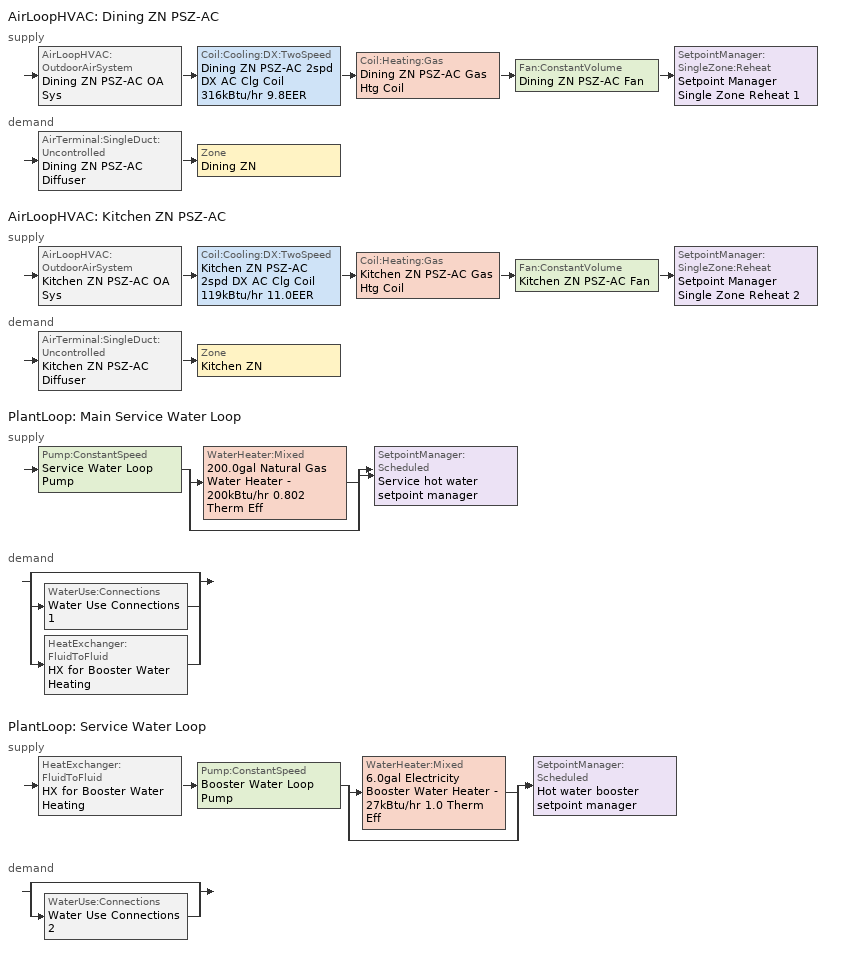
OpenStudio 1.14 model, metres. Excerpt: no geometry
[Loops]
AirLoopHVAC 'Dining ZN PSZ-AC'
 supply: AirLoopHVAC:OutdoorAirSystem 'Dining ZN PSZ-AC OA Sys' > Coil:Cooling:DX:TwoSpeed 'Dining ZN PSZ-AC 2spd DX AC Clg Coil 316kBtu/hr 9.8EER' > Coil:Heating:Gas 'Dining ZN PSZ-AC Gas Htg Coil' > Fan:ConstantVolume 'Dining ZN PSZ-AC Fan' > SetpointManager:SingleZone:Reheat 'Setpoint Manager Single Zone Reheat 1'
 demand: AirTerminal:SingleDuct:Uncontrolled 'Dining ZN PSZ-AC Diffuser' > Zone 'Dining ZN'
AirLoopHVAC 'Kitchen ZN PSZ-AC'
 supply: AirLoopHVAC:OutdoorAirSystem 'Kitchen ZN PSZ-AC OA Sys' > Coil:Cooling:DX:TwoSpeed 'Kitchen ZN PSZ-AC 2spd DX AC Clg Coil 119kBtu/hr 11.0EER' > Coil:Heating:Gas 'Kitchen ZN PSZ-AC Gas Htg Coil' > Fan:ConstantVolume 'Kitchen ZN PSZ-AC Fan' > SetpointManager:SingleZone:Reheat 'Setpoint Manager Single Zone Reheat 2'
 demand: AirTerminal:SingleDuct:Uncontrolled 'Kitchen ZN PSZ-AC Diffuser' > Zone 'Kitchen ZN'
PlantLoop 'Main Service Water Loop'
 supply: Pump:ConstantSpeed 'Service Water Loop Pump' > split
  | WaterHeater:Mixed '200.0gal Natural Gas Water Heater - 200kBtu/hr 0.802 Therm Eff'
  | bypass
  join > SetpointManager:Scheduled 'Service hot water setpoint manager'
 demand: split
  | bypass
  | WaterUse:Connections 'Water Use Connections 1'
  | HeatExchanger:FluidToFluid 'HX for Booster Water Heating'
PlantLoop 'Service Water Loop'
 supply: HeatExchanger:FluidToFluid 'HX for Booster Water Heating' > Pump:ConstantSpeed 'Booster Water Loop Pump' > split
  | WaterHeater:Mixed '6.0gal Electricity Booster Water Heater - 27kBtu/hr 1.0 Therm Eff'
  | bypass
  join > SetpointManager:Scheduled 'Hot water booster setpoint manager'
 demand: split
  | bypass
  | WaterUse:Connections 'Water Use Connections 2'
[Sizing:Zone] Zone Cooling Design Supply Air Temperature Input Method=SupplyAirTemperature; Zone Cooling Design Supply Air Temperature {C}=12.8; Zone Cooling Design Supply Air Temperature Difference {deltaC}=11.11; Zone Heating Design Supply Air Temperature Input Method=SupplyAirTemperature; Zone Heating Design Supply Air Temperature {C}=40; Zone Heating Design Supply Air Temperature Difference {deltaC}=11.11; Zone Cooling Design Supply Air Humidity Ratio {kg-H2O/kg-air}=0.0085; Zone Heating Design Supply Air Humidity Ratio {kg-H2O/kg-air}=0.008; Cooling Design Air Flow Method=DesignDayWithLimit; Heating Design Air Flow Method=DesignDay; Account for Dedicated Outdoor Air System=No; Dedicated Outdoor Air System Control Strategy=NeutralSupplyAir; Dedicated Outdoor Air Low Setpoint Temperature for Design {C}=autosize; Dedicated Outdoor Air High Setpoint Temperature for Design {C}=autosize
Name | Cooling Minimum Air Flow per Zone Floor Area {m3/s-m2}
Kitchen ZN | 0
Dining ZN | 0.00358118
[Zone equipment]
Kitchen ZN: Kitchen ZN PSZ-AC Diffuser, Kitchen ZN Exhaust Fan
Dining ZN: Dining ZN PSZ-AC Diffuser, Dining ZN Exhaust Fan
[AirLoopHVAC] Availability Schedule=RestaurantSitDown HVACOperationSchd; Design Supply Air Flow Rate {m3/s}=AutoSize
Name | Availability Manager
Dining ZN PSZ-AC | Availability Manager Night Cycle 1
Kitchen ZN PSZ-AC | Availability Manager Night Cycle 2
[Sizing:System] Type of Load to Size On=Sensible; Design Outdoor Air Flow Rate {m3/s}=Autosize; Minimum System Air Flow Ratio=1; Preheat Design Temperature {C}=7; Preheat Design Humidity Ratio {kg-H2O/kg-Air}=0.008; Precool Design Temperature {C}=12.8; Precool Design Humidity Ratio {kg-H2O/kg-Air}=0.008; Central Cooling Design Supply Air Temperature {C}=12.8; Central Heating Design Supply Air Temperature {C}=40; Sizing Option=Coincident; 100% Outdoor Air in Cooling=No; 100% Outdoor Air in Heating=No; Central Cooling Design Supply Air Humidity Ratio {kg-H2O/kg-Air}=0.0085; Central Heating Design Supply Air Humidity Ratio {kg-H2O/kg-Air}=0.008; Cooling Design Air Flow Method=DesignDay; Cooling Design Air Flow Rate {m3/s}=0; Heating Design Air Flow Method=DesignDay; Heating Design Air Flow Rate {m3/s}=0; System Outdoor Air Method=ZoneSum; Zone Maximum Outdoor Air Fraction=1; Cooling Supply Air Flow Rate Per Floor Area {m3/s-m2}=0.00996765; Cooling Fraction of Autosized Cooling Supply Air Flow Rate=1; Cooling Supply Air Flow Rate Per Unit Cooling Capacity {m3/s-W}=3.94755e-05; Heating Supply Air Flow Rate Per Floor Area {m3/s-m2}=0.00996765; Heating Fraction of Autosized Heating Supply Air Flow Rate=1; Heating Fraction of Autosized Cooling Supply Air Flow Rate=1; Heating Supply Air Flow Rate Per Unit Heating Capacity {m3/s-W}=3.15882e-05; Cooling Design Capacity Method=CoolingDesignCapacity; Cooling Design Capacity {W}=autosize; Cooling Design Capacity Per Floor Area {W/m2}=234.7; Fraction of Autosized Cooling Design Capacity=1; Heating Design Capacity Method=HeatingDesignCapacity; Heating Design Capacity {W}=autosize; Heating Design Capacity Per Floor Area {W/m2}=157; Fraction of Autosized Heating Design Capacity=1; Central Cooling Capacity Control Method=OnOff
Dining ZN PSZ-AC; Kitchen ZN PSZ-AC
[SetpointManager:SingleZone:Reheat] Minimum Supply Air Temperature {C}=10; Maximum Supply Air Temperature {C}=50
Name | Control Zone
Setpoint Manager Single Zone Reheat 1 | Dining ZN
Setpoint Manager Single Zone Reheat 2 | Kitchen ZN
[Fan:ConstantVolume] Availability Schedule=RestaurantSitDown HVACOperationSchd; Maximum Flow Rate {m3/s}=AutoSize
Name | Fan Efficiency | Pressure Rise {Pa} | Motor Efficiency
Dining ZN PSZ-AC Fan | 0.59605 | 1018.77 | 0.917
Kitchen ZN PSZ-AC Fan | 0.56225 | 622.722 | 0.865
[Coil:Heating:Gas] Availability Schedule=Always On Discrete; Gas Burner Efficiency=0.8; Nominal Capacity {W}=AutoSize; Parasitic Electric Load {W}=0; Parasitic Gas Load {W}=0
Dining ZN PSZ-AC Gas Htg Coil; Kitchen ZN PSZ-AC Gas Htg Coil
[Coil:Cooling:DX:TwoSpeed] Availability Schedule=Always On Discrete; Rated High Speed Total Cooling Capacity {W}=Autosize; Rated High Speed Sensible Heat Ratio=Autosize; Rated High Speed Air Flow Rate {m3/s}=Autosize; Rated Low Speed Total Cooling Capacity {W}=Autosize; Rated Low Speed Sensible Heat Ratio=0.69; Condenser Type=AirCooled; High Speed Evaporative Condenser Effectiveness=0; High Speed Evaporative Condenser Air Flow Rate {m3/s}=Autosize; High Speed Evaporative Condenser Pump Rated Power Consumption {W}=Autosize; Low Speed Evaporative Condenser Effectiveness=0; Low Speed Evaporative Condenser Air Flow Rate {m3/s}=Autosize; Low Speed Evaporative Condenser Pump Rated Power Consumption {W}=Autosize; Basin Heater Capacity {W/K}=10; Basin Heater Setpoint Temperature {C}=2
Name | Rated High Speed COP {W/W} | Total Cooling Capacity Function of Temperature Curve | Total Cooling Capacity Function of Flow Fraction Curve | Energy Input Ratio Function of Temperature Curve | Energy Input Ratio Function of Flow Fraction Curve | Part Load Fraction Correlation Curve | Rated Low Speed COP {W/W} | Low Speed Total Cooling Capacity Function of Temperature Curve | Low Speed Energy Input Ratio Function of Temperature Curve
Dining ZN PSZ-AC 2spd DX AC Clg Coil 316kBtu/hr 9.8EER | 3.39929 | PSZ-AC_Unitary_PackagecoolCapFT | PSZ-AC_Unitary_PackagecoolFFF | PSZ-AC DX Unitary Package EIRFT | PSZ-AC_Unitary_PackagecoolEIRFFF | PSZ-AC_Unitary_PackagecoolPLR | 3.39929 | PSZ-AC_Unitary_PackagecoolCapFT 1 | PSZ-AC DX Unitary Package EIRFT 1
Kitchen ZN PSZ-AC 2spd DX AC Clg Coil 119kBtu/hr 11.0EER | 3.79883 | PSZ-AC_Unitary_PackagecoolCapFT 2 | PSZ-AC_Unitary_PackagecoolFFF 1 | PSZ-AC DX Unitary Package EIRFT 2 | PSZ-AC_Unitary_PackagecoolEIRFFF 1 | PSZ-AC_Unitary_PackagecoolPLR 1 | 3.79883 | PSZ-AC_Unitary_PackagecoolCapFT 3 | PSZ-AC DX Unitary Package EIRFT 3
[Controller:OutdoorAir] Minimum Outdoor Air Flow Rate {m3/s}=Autosize; Maximum Outdoor Air Flow Rate {m3/s}=Autosize; Economizer Control Type=DifferentialEnthalpy; Economizer Control Action Type=ModulateFlow; Lockout Type=NoLockout; Minimum Limit Type=FixedMinimum; Minimum Outdoor Air Schedule=RestaurantSitDown MinOA_MotorizedDamper_Sched; High Humidity Control=No; Heat Recovery Bypass Control Type=BypassWhenOAFlowGreaterThanMinimum
Name | Maximum Fraction of Outdoor Air Schedule | Controller Mechanical Ventilation
Dining ZN PSZ-AC OA Sys Controller | DiningZNPSZACmaxOASch | Controller Mechanical Ventilation 1
Kitchen ZN PSZ-AC OA Sys Controller | KitchenZNPSZACmaxOASch | Controller Mechanical Ventilation 2
[Controller:MechanicalVentilation] Availability Schedule=Always On Discrete; System Outdoor Air Method=ZoneSum
Controller Mechanical Ventilation 1; Controller Mechanical Ventilation 2
[AirLoopHVAC:OutdoorAirSystem]
Name | Controller
Dining ZN PSZ-AC OA Sys | Dining ZN PSZ-AC OA Sys Controller
Kitchen ZN PSZ-AC OA Sys | Kitchen ZN PSZ-AC OA Sys Controller
[AvailabilityManager:NightCycle] Control Type=CycleOnAny; Thermostat Tolerance {deltaC}=1; Cycling Run Time {s}=1800
Availability Manager Night Cycle 1; Availability Manager Night Cycle 2
[AirTerminal:SingleDuct:Uncontrolled] Availability Schedule=Always On Discrete; Maximum Air Flow Rate {m3/s}=AutoSize
Dining ZN PSZ-AC Diffuser; Kitchen ZN PSZ-AC Diffuser
[Fan:ZoneExhaust] Availability Schedule=RestaurantSitDown HVACOperationSchd; System Availability Manager Coupling Mode=Decoupled
Name | Fan Efficiency | Pressure Rise {Pa} | Maximum Flow Rate {m3/s}
Dining ZN Exhaust Fan | 1 | 0 | 1.331432
Kitchen ZN Exhaust Fan | 0.385 | 124.544 | 2.548516
[Refrigeration:Case] Availability Schedule=Always On Discrete; Zone=Kitchen ZN; Rated Ambient Temperature {C}=23.8889; Rated Ambient Relative Humidity {percent}=55; Latent Case Credit Curve Type=CaseTemperatureMethod; Standard Case Lighting Power per Unit Length {W/m}=33; Case Lighting Schedule=RestaurantSitDown walkin_occ_lght_SCH; Fraction of Lighting Energy to Case=1; Anti-Sweat Heater Control Type=None; Humidity at Zero Anti-Sweat Heater Energy {percent}=0; Case Height {m}=0; Defrost Energy Correction Curve Type=None
Name | Rated Total Cooling Capacity per Unit Length {W/m} | Rated Latent Heat Ratio | Rated Runtime Fraction | Case Length {m} | Case Operating Temperature {C} | Latent Case Credit Curve | Standard Case Fan Power per Unit Length {W/m} | Operating Case Fan Power per Unit Length {W/m} | Fraction of Anti-Sweat Heater Energy to Case | Case Defrost Power per Unit Length {W/m} | Case Defrost Type | Case Defrost Schedule | Case Defrost Drip-Down Schedule | Under Case HVAC Return Air Fraction | Refrigerated Case Restocking Schedule | Case Credit Fraction Schedule
Kitchen ZN Walkin Freezer | 688 | 0.1 | 0.4 | 2.44 | -23 | Single Shelf Horizontal Latent Energy Multiplier_After2004 | 21.14286 | 21.14286 | 0 | 820 | Electric | Refrigeration Defrost Schedule | Refrigeration Defrost DripDown Schedule | 0 | RestaurantSitDown Kitchen_Case:1_WALKINFREEZER_WalkInStockingSched | Refrigeration Case Credit Schedule
Kitchen ZN Display Case | 734 | 0.08 | 0.85 | 3.05 | 2 | Multi Shelf Vertical Latent Energy Multiplier | 18.85714 | 18.85714 | 0.2 | 0 | OffCycle | Refrigeration Defrost Schedule 1 |  | 0.05 | RestaurantSitDown Kitchen_Case:2_SELFCONTAINEDDISPLAYCASE_CaseStockingSched
[Refrigeration:Condenser:AirCooled] Rated Subcooling Temperature Difference {deltaC}=0; Condenser Fan Speed Control Type=VariableSpeed; Rated Fan Power {W}=330; Minimum Fan Air Flow Ratio=0.25
Name | Rated Effective Total Heat Rejection Rate Curve
Refrigeration Condenser Air Cooled 1 | Refrigeration Condenser Air Cooled HR Curve
Refrigeration Condenser Air Cooled 2 | Refrigeration Condenser Air Cooled HR Curve 1
[Refrigeration:System] Minimum Condensing Temperature {C}=21; Refrigeration System Working Fluid Type=R404a; Suction Temperature Control Type=ConstantSuctionTemperature; Suction Piping Zone=Kitchen ZN
Name | Refrigeration Condenser
Refrigeration System 1 | Refrigeration Condenser Air Cooled 1
Refrigeration System 2 | Refrigeration Condenser Air Cooled 2
[PlantLoop] Plant Loop Volume {m3}=Autocalculate; Load Distribution Scheme=Optimal
Name | Maximum Loop Temperature {C} | Minimum Loop Temperature {C}
Main Service Water Loop | 60 | 10
Service Water Loop
[Sizing:Plant] Loop Type=Heating; Loop Design Temperature Difference {deltaC}=5; Sizing Option=NonCoincident; Zone Timesteps in Averaging Window=1; Coincident Sizing Factor Mode=None
Name | Design Loop Exit Temperature {C}
Main Service Water Loop | 60
Service Water Loop | 82.2222
[SetpointManager:Scheduled] Control Variable=Temperature
Name | Schedule
Service hot water setpoint manager | Service Water Loop Temp - 140F
Hot water booster setpoint manager | Service Water Booster Temp - 180.00000000000006F
[Pump:ConstantSpeed] Rated Flow Rate {m3/s}=autosize; Rated Power Consumption {W}=autosize; Fraction of Motor Inefficiencies to Fluid Stream=0; Pump Control Type=Intermittent
Name | Rated Pump Head {Pa} | Motor Efficiency
Service Water Loop Pump | 29891 | 0.7
Booster Water Loop Pump | 0 | 1
[WaterHeater:Mixed] Deadband Temperature Difference {deltaC}=2; Maximum Temperature Limit {C}=82.2222; Heater Control Type=Cycle; On Cycle Parasitic Heat Fraction to Tank=0; Use Side Effectiveness=1; Source Side Effectiveness=1; Use Side Design Flow Rate {m3/s}=autosize; Source Side Design Flow Rate {m3/s}=autosize; Indirect Water Heating Recovery Time {hr}=1.5
Name | Tank Volume {m3} | Setpoint Temperature Schedule | Heater Maximum Capacity {W} | Heater Fuel Type | Heater Thermal Efficiency | Off Cycle Parasitic Fuel Consumption Rate {W} | Off Cycle Parasitic Fuel Type | Off Cycle Parasitic Heat Fraction to Tank | On Cycle Parasitic Fuel Consumption Rate {W} | On Cycle Parasitic Fuel Type | Ambient Temperature Indicator | Ambient Temperature Schedule | Ambient Temperature Thermal Zone | Off Cycle Loss Coefficient to Ambient Temperature {W/K} | On Cycle Loss Coefficient to Ambient Temperature {W/K}
200.0gal Natural Gas Water Heater - 200kBtu/hr 0.802 Therm Eff | 0.757082 | Service Water Loop Temp - 140F | 58614.2 | NaturalGas | 0.80194 | 715.973 | NaturalGas | 0.8 | 715.973 | NaturalGas | ThermalZone | Schedule Ruleset 1 | Kitchen ZN | 2.92445 | 2.92445
6.0gal Electricity Booster Water Heater - 27kBtu/hr 1.0 Therm Eff | 0.0227125 | Service Water Booster Temp - 180.00000000000006F | 7999.96 | Electricity | 1 | 0 | Electricity | 0 | 0 | Electricity | Schedule | Water Heater Ambient Temp Schedule - 70F |  | 0.443796 | 0.443796
[WaterUse:Connections]
Name | Water Use Equipment Name 1
Water Use Connections 1 | Kitchen Service Water Use 2.22gal/min
Water Use Connections 2 | Booster Water Fixture - 1.3300000000000003 gal/min at 15.5555555555556F
[WaterUse:Equipment:Definition]
Name | Peak Flow Rate {m3/s} | Target Temperature Schedule | Sensible Fraction Schedule | Latent Fraction Schedule
Kitchen Service Water Use Def 2.22gal/min | 0.000139808 | Schedule Ruleset 5 | Schedule Ruleset 3 | Schedule Ruleset 4
Water Fixture Def - 1.3300000000000003 gal/min | 8.391e-05 | Schedule Ruleset 8
[WaterUse:Equipment] Flow Rate Fraction Schedule=RestaurantSitDown BLDG_SWH_SCH
Name | Water Use Equipment Definition
Kitchen Service Water Use 2.22gal/min | Kitchen Service Water Use Def 2.22gal/min
Booster Water Fixture - 1.3300000000000003 gal/min at 15.5555555555556F | Water Fixture Def - 1.3300000000000003 gal/min
[HeatExchanger:FluidToFluid]
HX for Booster Water Heating: Loop Demand Side Design Flow Rate {m3/s}=autosize; Loop Supply Side Design Flow Rate {m3/s}=autosize; Heat Exchange Model Type=Ideal; Heat Exchanger U-Factor Times Area Value {W/K}=autosize; Control Type=UncontrolledOn; Minimum Temperature Difference to Activate Heat Exchanger {deltaC}=0.01; Heat Transfer Metering End Use Type=LoopToLoop; Component Override Cooling Control Temperature Mode=Loop; Sizing Factor=1; Operation Minimum Temperature Limit {C}=0; Operation Maximum Temperature Limit {C}=100
[EnergyManagementSystem:Sensor]
Name | Output Variable or Output Meter Index Key | Output Variable or Output Meter
DiningZNPSZACDATRqd | Node 5 | System Node Setpoint Temperature
DiningZNPSZACHeatingRTF | Dining ZN PSZ-AC Gas Htg Coil | Heating Coil Runtime Fraction
DiningZNPSZACRTF | Dining ZN PSZ-AC 2spd DX AC Clg Coil 316kBtu/hr 9.8EER | Cooling Coil Runtime Fraction
KitchenZNPSZACDATRqd | Node 16 | System Node Setpoint Temperature
KitchenZNPSZACHeatingRTF | Kitchen ZN PSZ-AC Gas Htg Coil | Heating Coil Runtime Fraction
KitchenZNPSZACRTF | Kitchen ZN PSZ-AC 2spd DX AC Clg Coil 119kBtu/hr 11.0EER | Cooling Coil Runtime Fraction
[EnergyManagementSystem:InternalVariable]
Name | Internal Data Index Key | Internal Data Type
DiningZNPSZACOADesignMass | Dining ZN PSZ-AC OA Sys Controller | Outdoor Air Controller Minimum Mass Flow Rate
DiningZNPSZACFanDesignPressure | Dining ZN PSZ-AC Fan | Fan Nominal Pressure Rise
DiningZNPSZACDesignFlowMass | Dining ZN PSZ-AC OA Sys Controller | Outdoor Air Controller Maximum Mass Flow Rate
KitchenZNPSZACOADesignMass | Kitchen ZN PSZ-AC OA Sys Controller | Outdoor Air Controller Minimum Mass Flow Rate
KitchenZNPSZACFanDesignPressure | Kitchen ZN PSZ-AC Fan | Fan Nominal Pressure Rise
KitchenZNPSZACDesignFlowMass | Kitchen ZN PSZ-AC OA Sys Controller | Outdoor Air Controller Maximum Mass Flow Rate
[EnergyManagementSystem:Actuator] Actuated Component Type=Fan; Actuated Component Control Type=Fan Pressure Rise
Name | Actuated Component
DiningZNPSZACFanPressure | Dining ZN PSZ-AC Fan
KitchenZNPSZACFanPressure | Kitchen ZN PSZ-AC Fan
[Schedule:Ruleset]
Name | Default Day Schedule | Summer Design Day Schedule | Winter Design Day Schedule
RestaurantSitDown HVACOperationSchd | RestaurantSitDown HVACOperationSchd Default | RestaurantSitDown HVACOperationSchd Summer Design Day | RestaurantSitDown HVACOperationSchd Winter Design Day
RestaurantSitDown MinOA_MotorizedDamper_Sched | RestaurantSitDown MinOA_MotorizedDamper_Sched Default | RestaurantSitDown MinOA_MotorizedDamper_Sched Summer Design Day | RestaurantSitDown MinOA_MotorizedDamper_Sched Winter Design Day
Refrigeration Defrost Schedule | Refrigeration Defrost Schedule Default
Refrigeration Defrost DripDown Schedule | Refrigeration Defrost DripDown Schedule Default
Refrigeration Case Credit Schedule | Refrigeration Case Credit Schedule Default
RestaurantSitDown walkin_occ_lght_SCH | RestaurantSitDown walkin_occ_lght_SCH Default | RestaurantSitDown walkin_occ_lght_SCH Summer Design Day | RestaurantSitDown walkin_occ_lght_SCH Winter Design Day
RestaurantSitDown Kitchen_Case:1_WALKINFREEZER_WalkInStockingSched | RestaurantSitDown Kitchen_Case:1_WALKINFREEZER_WalkInStockingSched Default | RestaurantSitDown Kitchen_Case:1_WALKINFREEZER_WalkInStockingSched Summer Design Day | RestaurantSitDown Kitchen_Case:1_WALKINFREEZER_WalkInStockingSched Winter Design Day
Refrigeration Defrost Schedule 1 | Refrigeration Defrost Schedule Default 1
RestaurantSitDown Kitchen_Case:2_SELFCONTAINEDDISPLAYCASE_CaseStockingSched | RestaurantSitDown Kitchen_Case:2_SELFCONTAINEDDISPLAYCASE_CaseStockingSched Default | RestaurantSitDown Kitchen_Case:2_SELFCONTAINEDDISPLAYCASE_CaseStockingSched Summer Design Day | RestaurantSitDown Kitchen_Case:2_SELFCONTAINEDDISPLAYCASE_CaseStockingSched Winter Design Day
Service Water Loop Temp - 140F | Service Water Loop Temp - 140F Default
Schedule Ruleset 1 | Schedule Day 41
Schedule Ruleset 3 | Schedule Day 43
Schedule Ruleset 4 | Schedule Day 44
Schedule Ruleset 5 | Schedule Day 45
RestaurantSitDown BLDG_SWH_SCH | RestaurantSitDown BLDG_SWH_SCH Default | RestaurantSitDown BLDG_SWH_SCH Summer Design Day | RestaurantSitDown BLDG_SWH_SCH Winter Design Day
Service Water Booster Temp - 180.00000000000006F | Service Water Booster Temp - 180.00000000000006F Default
Water Heater Ambient Temp Schedule - 70F | Water Heater Ambient Temp Schedule - 70F Default
Schedule Ruleset 8 | Schedule Day 50
DiningZNPSZACmaxOASch | DiningZNPSZACmaxOASchDefault
KitchenZNPSZACmaxOASch | KitchenZNPSZACmaxOASchDefault
[Schedule:Day]
RestaurantSitDown HVACOperationSchd Default; RestaurantSitDown HVACOperationSchd Winter Design Day; RestaurantSitDown HVACOperationSchd Summer Design Day; RestaurantSitDown HVACOperationSchd Default|WntrDsn|SmrDsn|Sun|Wkdy Day: 1, 0, 1, 5, 0, 0, 24, 0, 1
RestaurantSitDown MinOA_MotorizedDamper_Sched Default; RestaurantSitDown MinOA_MotorizedDamper_Sched Summer Design Day; RestaurantSitDown MinOA_MotorizedDamper_Sched Default|SmrDsn|Sat|Wkdy Day: 1, 0, 1, 6, 0, 0, 24, 0, 1
RestaurantSitDown MinOA_MotorizedDamper_Sched Winter Design Day; RestaurantSitDown walkin_occ_lght_SCH Summer Design Day: 24, 0, 1
Refrigeration Defrost Schedule Default: 11, 0, 0, 11, 20, 1, 23, 0, 0, 23, 20, 1, 24, 0, 0
Refrigeration Defrost DripDown Schedule Default: 11, 0, 0, 11, 30, 1, 23, 0, 0, 23, 30, 1, 24, 0, 0
Refrigeration Case Credit Schedule Default: 7, 0, 0.2, 21, 0, 0.4, 24, 0, 0.2
RestaurantSitDown walkin_occ_lght_SCH Default: 1, 0, 0.2, 6, 0, 0.15, 8, 0, 0.156, 10, 0, 0.26, 16, 0, 0.364, 22, 0, 0.312, 23, 0, 0.26, 24, 0, 0.156
RestaurantSitDown walkin_occ_lght_SCH Sat Day: 1, 0, 0.2, 6, 0, 0.15, 8, 0, 0.156, 10, 0, 0.312, 17, 0, 0.416, 22, 0, 0.468, 23, 0, 0.26, 24, 0, 0.156
RestaurantSitDown walkin_occ_lght_SCH Wkdy Day: 5, 0, 0.15, 6, 0, 0.104, 8, 0, 0.208, 10, 0, 0.312, 22, 0, 0.468, 23, 0, 0.26, 24, 0, 0.156
RestaurantSitDown walkin_occ_lght_SCH Winter Design Day: 24, 0, 0
RestaurantSitDown Kitchen_Case:1_WALKINFREEZER_WalkInStockingSched Default: 4, 0, 0, 5, 0, 725, 6, 0, 417, 7, 0, 290, 24, 0, 0
RestaurantSitDown Kitchen_Case:1_WALKINFREEZER_WalkInStockingSched Winter Design Day; RestaurantSitDown Kitchen_Case:1_WALKINFREEZER_WalkInStockingSched Summer Design Day; RestaurantSitDown Kitchen_Case:1_WALKINFREEZER_WalkInStockingSched WntrDsn|SmrDsn|Wknd|Mon|Wed|Thu Day: 4, 0, 0, 5, 0, 125, 6, 0, 117, 7, 0, 90, 19, 0, 0, 20, 0, 125, 21, 0, 117, 22, 0, 90, 24, 0, 0
Refrigeration Defrost Schedule Default 1: 23, 20, 0, 24, 0, 0
RestaurantSitDown Kitchen_Case:2_SELFCONTAINEDDISPLAYCASE_CaseStockingSched Default; RestaurantSitDown Kitchen_Case:2_SELFCONTAINEDDISPLAYCASE_CaseStockingSched Winter Design Day; RestaurantSitDown Kitchen_Case:2_SELFCONTAINEDDISPLAYCASE_CaseStockingSched Summer Design Day: 6, 0, 0, 7, 0, 50, 9, 0, 70, 10, 0, 80, 11, 0, 70, 13, 0, 50, 14, 0, 80, 15, 0, 90, 16, 0, 80, 24, 0, 0
Service Water Loop Temp - 140F Default: 24, 0, 60
Schedule Day 41: 24, 0, 22
Schedule Day 43: 24, 0, 0.2
Schedule Day 44: 24, 0, 0.05
Schedule Day 45: 24, 0, 49
RestaurantSitDown BLDG_SWH_SCH Default: 1, 0, 0.25, 6, 0, 0, 10, 0, 0.15, 12, 0, 0.5, 14, 0, 0.4, 17, 0, 0.3, 18, 0, 0.4, 20, 0, 0.5, 21, 0, 0.4, 22, 0, 0.5, 23, 0, 0.4, 24, 0, 0.2
RestaurantSitDown BLDG_SWH_SCH Summer Design Day; RestaurantSitDown BLDG_SWH_SCH SmrDsn|Wkdy Day: 1, 0, 0.2, 6, 0, 0, 7, 0, 0.15, 8, 0, 0.6, 9, 0, 0.55, 10, 0, 0.45, 11, 0, 0.4, 12, 0, 0.45, 13, 0, 0.4, 14, 0, 0.35, 17, 0, 0.3, 18, 0, 0.4, 19, 0, 0.55, 20, 0, 0.6, 21, 0, 0.5, 22, 0, 0.55, 23, 0, 0.45, 24, 0, 0.25
RestaurantSitDown BLDG_SWH_SCH Winter Design Day; RestaurantSitDown BLDG_SWH_SCH WntrDsn|Sat Day: 1, 0, 0.2, 6, 0, 0, 9, 0, 0.15, 10, 0, 0.5, 11, 0, 0.45, 13, 0, 0.5, 14, 0, 0.45, 16, 0, 0.4, 17, 0, 0.35, 18, 0, 0.4, 20, 0, 0.55, 21, 0, 0.5, 22, 0, 0.55, 23, 0, 0.4, 24, 0, 0.3
Service Water Booster Temp - 180.00000000000006F Default: 24, 0, 82.2222
Water Heater Ambient Temp Schedule - 70F Default: 24, 0, 21.1111
Schedule Day 50: 24, 0, -9.1358
DiningZNPSZACmaxOASchDefault; KitchenZNPSZACmaxOASchDefault: 24, 0, 0.7
[Schedule:Rule] Date Specification Type=DateRange; Start Month=1; Start Day=1; End Month=12; End Day=31
Name | Schedule Ruleset | Rule Order | Day Schedule | Apply Sunday | Apply Monday | Apply Tuesday | Apply Wednesday | Apply Thursday | Apply Friday | Apply Saturday
Schedule Rule 15 | RestaurantSitDown HVACOperationSchd | 0 | RestaurantSitDown HVACOperationSchd Default|WntrDsn|SmrDsn|Sun|Wkdy Day | Yes | Yes | Yes | Yes | Yes | Yes
Schedule Rule 16 | RestaurantSitDown MinOA_MotorizedDamper_Sched | 0 | RestaurantSitDown MinOA_MotorizedDamper_Sched Default|SmrDsn|Sat|Wkdy Day |  | Yes | Yes | Yes | Yes | Yes | Yes
Schedule Rule 17 | RestaurantSitDown walkin_occ_lght_SCH | 1 | RestaurantSitDown walkin_occ_lght_SCH Sat Day |  |  |  |  |  |  | Yes
Schedule Rule 18 | RestaurantSitDown walkin_occ_lght_SCH | 0 | RestaurantSitDown walkin_occ_lght_SCH Wkdy Day |  | Yes | Yes | Yes | Yes | Yes
Schedule Rule 19 | RestaurantSitDown Kitchen_Case:1_WALKINFREEZER_WalkInStockingSched | 0 | RestaurantSitDown Kitchen_Case:1_WALKINFREEZER_WalkInStockingSched WntrDsn|SmrDsn|Wknd|Mon|Wed|Thu Day | Yes | Yes |  | Yes | Yes |  | Yes
Schedule Rule 23 | RestaurantSitDown BLDG_SWH_SCH | 1 | RestaurantSitDown BLDG_SWH_SCH SmrDsn|Wkdy Day |  | Yes | Yes | Yes | Yes | Yes
Schedule Rule 24 | RestaurantSitDown BLDG_SWH_SCH | 0 | RestaurantSitDown BLDG_SWH_SCH WntrDsn|Sat Day |  |  |  |  |  |  | Yes
[Schedule:Constant]
Always On Discrete: Value=1
[Curve:Biquadratic] Minimum Value of x=12.77778; Maximum Value of x=23.88889; Minimum Value of y=21.11111; Maximum Value of y=46.11111
Name | Coefficient1 Constant | Coefficient2 x | Coefficient3 x**2 | Coefficient4 y | Coefficient5 y**2 | Coefficient6 x*y
PSZ-AC_Unitary_PackagecoolCapFT; PSZ-AC_Unitary_PackagecoolCapFT 1; PSZ-AC_Unitary_PackagecoolCapFT 2; PSZ-AC_Unitary_PackagecoolCapFT 3 | 0.766956 | 0.0107756 | -4.14703e-05 | 0.00134961 | -0.000261144 | 0.000457488
PSZ-AC DX Unitary Package EIRFT; PSZ-AC DX Unitary Package EIRFT 1; PSZ-AC DX Unitary Package EIRFT 2; PSZ-AC DX Unitary Package EIRFT 3 | 0.297145 | 0.0430933 | -0.000748766 | 0.00597727 | 0.000482112 | -0.000956448
[Curve:Quadratic]
Name | Coefficient1 Constant | Coefficient2 x | Coefficient3 x**2 | Minimum Value of x | Maximum Value of x
PSZ-AC_Unitary_PackagecoolFFF; PSZ-AC_Unitary_PackagecoolFFF 1 | 0.8 | 0.2 | 0 | 0.5 | 1.5
PSZ-AC_Unitary_PackagecoolEIRFFF; PSZ-AC_Unitary_PackagecoolEIRFFF 1 | 1.156 | -0.1816 | 0.0256 | 0.5 | 1.5
PSZ-AC_Unitary_PackagecoolPLR; PSZ-AC_Unitary_PackagecoolPLR 1 | 0.75 | 0.25 | 0 | 0 | 1
[Curve:Cubic] Minimum Value of x=-35; Maximum Value of x=20
Name | Coefficient1 Constant | Coefficient2 x | Coefficient3 x**2 | Coefficient4 x**3
Single Shelf Horizontal Latent Energy Multiplier_After2004 | 0.0236 | 0.0006 | 0 | 0
Multi Shelf Vertical Latent Energy Multiplier | 0.0265263 | 0.00107803 | -6.02558e-05 | 1.23732e-06
[Curve:Linear] Coefficient1 Constant=0; Coefficient2 x=22000; Minimum Value of x=5; Maximum Value of x=22.2
Refrigeration Condenser Air Cooled HR Curve; Refrigeration Condenser Air Cooled HR Curve 1
